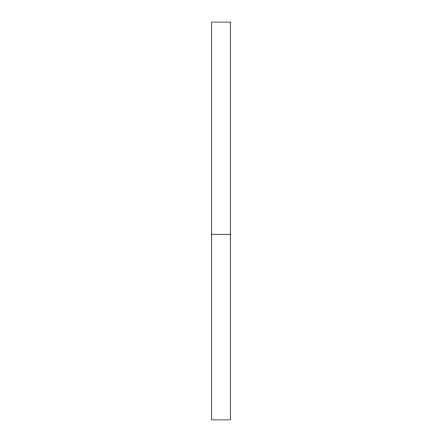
<?xml version="1.0" encoding="UTF-8"?>
<svg xmlns="http://www.w3.org/2000/svg" width="442" height="442" viewBox="0 0 442 442"><rect width="100%" height="100%" fill="white"/><g stroke="black" fill="none" stroke-linecap="round" stroke-linejoin="round"><path stroke-width="0.66" d="M211.718 234.26L230.282 234.26M230.282 22.1L211.718 22.1L211.718 419.9L230.282 419.9L230.282 22.1"/></g></svg>
